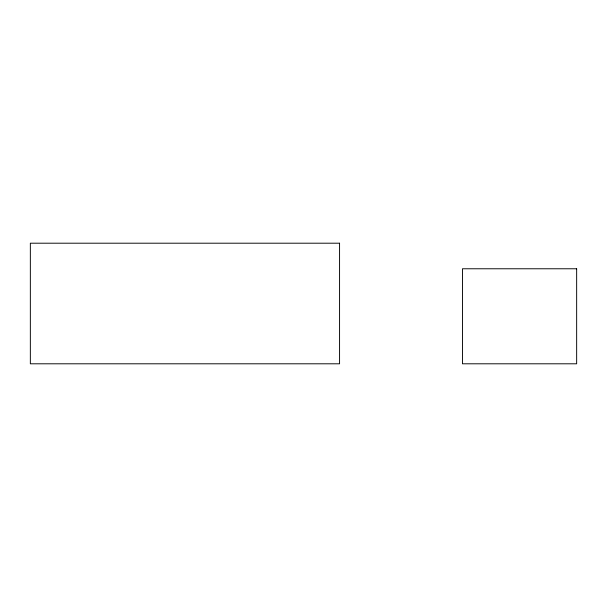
<?xml version="1.0" encoding="UTF-8"?>
<svg xmlns="http://www.w3.org/2000/svg" width="607" height="607" viewBox="0 0 607 607"><rect width="100%" height="100%" fill="white"/><g stroke="black" fill="none" stroke-linecap="round" stroke-linejoin="round"><path stroke-width="0.91" d="M339.563 243.202L30.35 243.202L30.35 363.798L339.563 363.798L339.563 243.202M576.65 268.772L462.458 268.772L462.458 363.798L576.65 363.798L576.65 268.772"/></g></svg>
